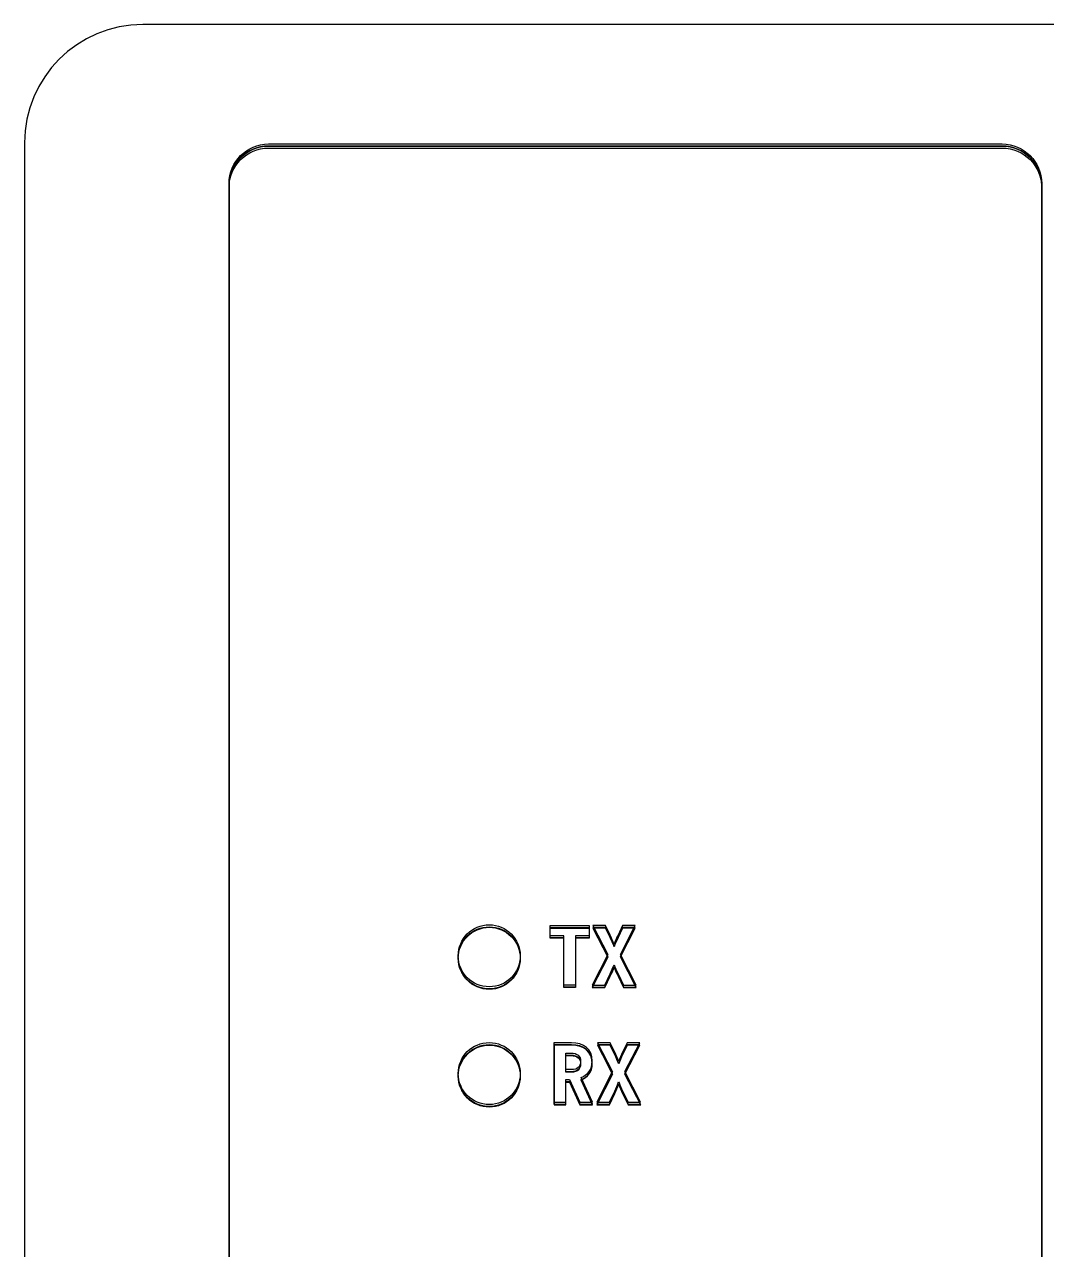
# Model space of a CAD drawing. Extents: x 2 to 47.7, y 0.2 to 35.3.
# Drawn here: x 27.998 to 30.586, y 16.898 to 20 of the extents above; entities that cross this region are included whole.
import ezdxf

# ---------------------------------------------------------------- set-up
doc = ezdxf.new("R2010")
doc.units = 0
doc.header["$MEASUREMENT"] = 0
for name, color, linetype in [('3_01__NONE_REFER_TO_NOTE_4', 7, 'CONTINUOUS'), ('3_02__EIA-232__1', 7, 'CONTINUOUS'), ('3_03__EIA-485__4-WIRE___2', 7, 'CONTINUOUS'), ('3_04__FIBER_OPTIC__200_U_0', 7, 'CONTINUOUS'), ('3_05__FIBER_OPTIC__62_5_U_', 7, 'CONTINUOUS'), ('3_06__EIA-485__2-WIRE___5', 7, 'CONTINUOUS'), ('5_00_DWG', 7, 'CONTINUOUS')]:
    doc.layers.add(name, color=color, linetype=linetype)

msp = doc.modelspace()

# ---------------------------------------------------------------- linework, layer by layer
at = {"layer": '3_01__NONE_REFER_TO_NOTE_4', "color": 250}
msp.add_open_spline([(30.5739, 14.7537), (30.5739, 14.6984), (30.5291, 14.6537), (30.4739, 14.6537), (30.4739, 14.6537), (28.6157, 14.6537), (28.6157, 14.6537), (28.5605, 14.6537), (28.5157, 14.6984), (28.5157, 14.7537), (28.5157, 14.7537), (28.5157, 19.5922), (28.5157, 19.5922), (28.5157, 19.6475), (28.5605, 19.6922), (28.6157, 19.6922), (28.6157, 19.6922), (30.4739, 19.6922), (30.4739, 19.6922), (30.5291, 19.6922), (30.5739, 19.6475), (30.5739, 19.5922), (30.5739, 19.5922), (30.5739, 14.7537), (30.5739, 14.7537)], degree=3, knots=[0, 0, 0, 0, 1, 1, 1, 2, 2, 2, 3, 3, 3, 4, 4, 4, 5, 5, 5, 6, 6, 6, 7, 7, 7, 8, 8, 8, 8], dxfattribs=at)
at = {"layer": '3_02__EIA-232__1', "color": 250}
msp.add_lwpolyline([(29.3931, 17.6922), (29.3931, 17.5673), (29.3635, 17.5673), (29.3635, 17.6922), (29.3292, 17.6922), (29.3292, 17.718), (29.4275, 17.718), (29.4275, 17.6922), (29.3931, 17.6922)], dxfattribs=at)
for points, knots in [([(30.1007, 14.6537), (30.1007, 14.6537), (30.4739, 14.6537), (30.4739, 14.6537), (30.5291, 14.6537), (30.5739, 14.6984), (30.5739, 14.7537), (30.5739, 14.7537), (30.5739, 19.5922), (30.5739, 19.5922), (30.5739, 19.6475), (30.5291, 19.6922), (30.4739, 19.6922), (30.4739, 19.6922), (28.6157, 19.6922), (28.6157, 19.6922), (28.5605, 19.6922), (28.5157, 19.6475), (28.5157, 19.5922), (28.5157, 19.5922), (28.5157, 14.7537), (28.5157, 14.7537), (28.5157, 14.6984), (28.5605, 14.6537), (28.6157, 14.6537)], [0, 0, 0, 0, 1, 1, 1, 2, 2, 2, 3, 3, 3, 4, 4, 4, 5, 5, 5, 6, 6, 6, 7, 7, 7, 8, 8, 8, 8]), ([(29.2532, 17.6413), (29.2532, 17.6847), (29.2181, 17.7198), (29.1747, 17.7198), (29.1314, 17.7198), (29.0962, 17.6847), (29.0962, 17.6413), (29.0962, 17.598), (29.1314, 17.5628), (29.1747, 17.5628), (29.2181, 17.5628), (29.2532, 17.598), (29.2532, 17.6413)], [0, 0, 0, 0, 1, 1, 1, 2, 2, 2, 3, 3, 3, 4, 4, 4, 4]), ([(29.5146, 17.5673), (29.5146, 17.5673), (29.5009, 17.5957), (29.5009, 17.5957), (29.4976, 17.6024), (29.4933, 17.6128), (29.4909, 17.6188), (29.4888, 17.6128), (29.4843, 17.6024), (29.481, 17.5957), (29.481, 17.5957), (29.4673, 17.5673), (29.4673, 17.5673), (29.4673, 17.5673), (29.4353, 17.5673), (29.4353, 17.5673), (29.4353, 17.5673), (29.4748, 17.6446), (29.4748, 17.6446), (29.4748, 17.6446), (29.4374, 17.718), (29.4374, 17.718), (29.4374, 17.718), (29.4694, 17.718), (29.4694, 17.718), (29.4694, 17.718), (29.481, 17.6939), (29.481, 17.6939), (29.4843, 17.6872), (29.4888, 17.6769), (29.4909, 17.6709), (29.4933, 17.6769), (29.4976, 17.6872), (29.5009, 17.6939), (29.5009, 17.6939), (29.5125, 17.718), (29.5125, 17.718), (29.5125, 17.718), (29.5445, 17.718), (29.5445, 17.718), (29.5445, 17.718), (29.5068, 17.6448), (29.5068, 17.6448), (29.5068, 17.6448), (29.5466, 17.5673), (29.5466, 17.5673), (29.5466, 17.5673), (29.5146, 17.5673), (29.5146, 17.5673)], [0, 0, 0, 0, 1, 1, 1, 2, 2, 2, 3, 3, 3, 4, 4, 4, 5, 5, 5, 6, 6, 6, 7, 7, 7, 8, 8, 8, 9, 9, 9, 10, 10, 10, 11, 11, 11, 12, 12, 12, 13, 13, 13, 14, 14, 14, 15, 15, 15, 16, 16, 16, 16]), ([(29.2532, 17.3431), (29.2532, 17.3865), (29.2181, 17.4216), (29.1747, 17.4216), (29.1314, 17.4216), (29.0962, 17.3865), (29.0962, 17.3431), (29.0962, 17.2998), (29.1314, 17.2646), (29.1747, 17.2646), (29.2181, 17.2646), (29.2532, 17.2998), (29.2532, 17.3431)], [0, 0, 0, 0, 1, 1, 1, 2, 2, 2, 3, 3, 3, 4, 4, 4, 4]), ([(29.4038, 17.2705), (29.4038, 17.2705), (29.378, 17.3278), (29.378, 17.3278), (29.378, 17.3278), (29.3683, 17.3278), (29.3683, 17.3278), (29.3683, 17.3278), (29.3683, 17.2705), (29.3683, 17.2705), (29.3683, 17.2705), (29.3387, 17.2705), (29.3387, 17.2705), (29.3387, 17.2705), (29.3387, 17.4212), (29.3387, 17.4212), (29.3387, 17.4212), (29.3827, 17.4212), (29.3827, 17.4212), (29.4149, 17.4212), (29.4355, 17.4055), (29.4355, 17.3743), (29.4355, 17.3532), (29.4237, 17.34), (29.4076, 17.3332), (29.4076, 17.3332), (29.436, 17.2705), (29.436, 17.2705), (29.436, 17.2705), (29.4038, 17.2705), (29.4038, 17.2705)], [0, 0, 0, 0, 1, 1, 1, 2, 2, 2, 3, 3, 3, 4, 4, 4, 5, 5, 5, 6, 6, 6, 7, 7, 7, 8, 8, 8, 9, 9, 9, 10, 10, 10, 10]), ([(29.5262, 17.2705), (29.5262, 17.2705), (29.5125, 17.2989), (29.5125, 17.2989), (29.5092, 17.3056), (29.5049, 17.3159), (29.5025, 17.322), (29.5004, 17.3159), (29.4959, 17.3056), (29.4926, 17.2989), (29.4926, 17.2989), (29.4789, 17.2705), (29.4789, 17.2705), (29.4789, 17.2705), (29.4469, 17.2705), (29.4469, 17.2705), (29.4469, 17.2705), (29.4864, 17.3478), (29.4864, 17.3478), (29.4864, 17.3478), (29.449, 17.4212), (29.449, 17.4212), (29.449, 17.4212), (29.481, 17.4212), (29.481, 17.4212), (29.481, 17.4212), (29.4926, 17.3971), (29.4926, 17.3971), (29.4959, 17.3904), (29.5004, 17.3801), (29.5025, 17.3741), (29.5049, 17.3801), (29.5092, 17.3904), (29.5125, 17.3971), (29.5125, 17.3971), (29.5241, 17.4212), (29.5241, 17.4212), (29.5241, 17.4212), (29.5561, 17.4212), (29.5561, 17.4212), (29.5561, 17.4212), (29.5184, 17.348), (29.5184, 17.348), (29.5184, 17.348), (29.5582, 17.2705), (29.5582, 17.2705), (29.5582, 17.2705), (29.5262, 17.2705), (29.5262, 17.2705)], [0, 0, 0, 0, 1, 1, 1, 2, 2, 2, 3, 3, 3, 4, 4, 4, 5, 5, 5, 6, 6, 6, 7, 7, 7, 8, 8, 8, 9, 9, 9, 10, 10, 10, 11, 11, 11, 12, 12, 12, 13, 13, 13, 14, 14, 14, 15, 15, 15, 16, 16, 16, 16]), ([(29.3813, 17.3949), (29.3813, 17.3949), (29.3683, 17.3949), (29.3683, 17.3949), (29.3683, 17.3949), (29.3683, 17.353), (29.3683, 17.353), (29.3683, 17.353), (29.3829, 17.353), (29.3829, 17.353), (29.3981, 17.353), (29.4059, 17.3601), (29.4059, 17.3738), (29.4059, 17.3874), (29.3991, 17.3949), (29.3813, 17.3949)], [0, 0, 0, 0, 1, 1, 1, 2, 2, 2, 3, 3, 3, 4, 4, 4, 5, 5, 5, 5])]:
    msp.add_open_spline(points, degree=3, knots=knots, dxfattribs=at)
at = {"layer": '3_03__EIA-485__4-WIRE___2', "color": 250}
msp.add_lwpolyline([(29.3931, 17.6871), (29.3931, 17.5622), (29.3635, 17.5622), (29.3635, 17.6871), (29.3292, 17.6871), (29.3292, 17.7129), (29.4275, 17.7129), (29.4275, 17.6871), (29.3931, 17.6871)], dxfattribs=at)
for points, knots in [([(28.9889, 14.6537), (28.9889, 14.6537), (28.6158, 14.6537), (28.6158, 14.6537), (28.5605, 14.6537), (28.5158, 14.6984), (28.5158, 14.7537), (28.5158, 14.7537), (28.5158, 19.5922), (28.5158, 19.5922), (28.5158, 19.6475), (28.5605, 19.6922), (28.6158, 19.6922), (28.6158, 19.6922), (30.4739, 19.6922), (30.4739, 19.6922), (30.5292, 19.6922), (30.5739, 19.6475), (30.5739, 19.5922), (30.5739, 19.5922), (30.5739, 14.7537), (30.5739, 14.7537), (30.5739, 14.6984), (30.5292, 14.6537), (30.4739, 14.6537)], [0, 0, 0, 0, 1, 1, 1, 2, 2, 2, 3, 3, 3, 4, 4, 4, 5, 5, 5, 6, 6, 6, 7, 7, 7, 8, 8, 8, 8]), ([(29.2532, 17.6362), (29.2532, 17.6795), (29.2181, 17.7147), (29.1747, 17.7147), (29.1314, 17.7147), (29.0962, 17.6795), (29.0962, 17.6362), (29.0962, 17.5928), (29.1314, 17.5577), (29.1747, 17.5577), (29.2181, 17.5577), (29.2532, 17.5928), (29.2532, 17.6362)], [0, 0, 0, 0, 1, 1, 1, 2, 2, 2, 3, 3, 3, 4, 4, 4, 4]), ([(29.5146, 17.5622), (29.5146, 17.5622), (29.5009, 17.5906), (29.5009, 17.5906), (29.4976, 17.5973), (29.4933, 17.6076), (29.4909, 17.6136), (29.4888, 17.6076), (29.4843, 17.5973), (29.481, 17.5906), (29.481, 17.5906), (29.4673, 17.5622), (29.4673, 17.5622), (29.4673, 17.5622), (29.4353, 17.5622), (29.4353, 17.5622), (29.4353, 17.5622), (29.4748, 17.6395), (29.4748, 17.6395), (29.4748, 17.6395), (29.4374, 17.7129), (29.4374, 17.7129), (29.4374, 17.7129), (29.4694, 17.7129), (29.4694, 17.7129), (29.4694, 17.7129), (29.481, 17.6888), (29.481, 17.6888), (29.4843, 17.6821), (29.4888, 17.6718), (29.4909, 17.6657), (29.4933, 17.6718), (29.4976, 17.6821), (29.5009, 17.6888), (29.5009, 17.6888), (29.5125, 17.7129), (29.5125, 17.7129), (29.5125, 17.7129), (29.5445, 17.7129), (29.5445, 17.7129), (29.5445, 17.7129), (29.5068, 17.6397), (29.5068, 17.6397), (29.5068, 17.6397), (29.5466, 17.5622), (29.5466, 17.5622), (29.5466, 17.5622), (29.5146, 17.5622), (29.5146, 17.5622)], [0, 0, 0, 0, 1, 1, 1, 2, 2, 2, 3, 3, 3, 4, 4, 4, 5, 5, 5, 6, 6, 6, 7, 7, 7, 8, 8, 8, 9, 9, 9, 10, 10, 10, 11, 11, 11, 12, 12, 12, 13, 13, 13, 14, 14, 14, 15, 15, 15, 16, 16, 16, 16]), ([(29.2532, 17.338), (29.2532, 17.3813), (29.2181, 17.4165), (29.1747, 17.4165), (29.1314, 17.4165), (29.0962, 17.3813), (29.0962, 17.338), (29.0962, 17.2946), (29.1314, 17.2595), (29.1747, 17.2595), (29.2181, 17.2595), (29.2532, 17.2946), (29.2532, 17.338)], [0, 0, 0, 0, 1, 1, 1, 2, 2, 2, 3, 3, 3, 4, 4, 4, 4]), ([(29.4038, 17.2654), (29.4038, 17.2654), (29.378, 17.3226), (29.378, 17.3226), (29.378, 17.3226), (29.3683, 17.3226), (29.3683, 17.3226), (29.3683, 17.3226), (29.3683, 17.2654), (29.3683, 17.2654), (29.3683, 17.2654), (29.3387, 17.2654), (29.3387, 17.2654), (29.3387, 17.2654), (29.3387, 17.4161), (29.3387, 17.4161), (29.3387, 17.4161), (29.3827, 17.4161), (29.3827, 17.4161), (29.4149, 17.4161), (29.4355, 17.4003), (29.4355, 17.3691), (29.4355, 17.348), (29.4237, 17.3349), (29.4076, 17.328), (29.4076, 17.328), (29.436, 17.2654), (29.436, 17.2654), (29.436, 17.2654), (29.4038, 17.2654), (29.4038, 17.2654)], [0, 0, 0, 0, 1, 1, 1, 2, 2, 2, 3, 3, 3, 4, 4, 4, 5, 5, 5, 6, 6, 6, 7, 7, 7, 8, 8, 8, 9, 9, 9, 10, 10, 10, 10]), ([(29.5262, 17.2654), (29.5262, 17.2654), (29.5125, 17.2938), (29.5125, 17.2938), (29.5092, 17.3005), (29.5049, 17.3108), (29.5025, 17.3168), (29.5004, 17.3108), (29.4959, 17.3005), (29.4926, 17.2938), (29.4926, 17.2938), (29.4789, 17.2654), (29.4789, 17.2654), (29.4789, 17.2654), (29.4469, 17.2654), (29.4469, 17.2654), (29.4469, 17.2654), (29.4864, 17.3427), (29.4864, 17.3427), (29.4864, 17.3427), (29.449, 17.4161), (29.449, 17.4161), (29.449, 17.4161), (29.481, 17.4161), (29.481, 17.4161), (29.481, 17.4161), (29.4926, 17.392), (29.4926, 17.392), (29.4959, 17.3853), (29.5004, 17.3749), (29.5025, 17.3689), (29.5049, 17.3749), (29.5092, 17.3853), (29.5125, 17.392), (29.5125, 17.392), (29.5241, 17.4161), (29.5241, 17.4161), (29.5241, 17.4161), (29.5561, 17.4161), (29.5561, 17.4161), (29.5561, 17.4161), (29.5184, 17.3429), (29.5184, 17.3429), (29.5184, 17.3429), (29.5582, 17.2654), (29.5582, 17.2654), (29.5582, 17.2654), (29.5262, 17.2654), (29.5262, 17.2654)], [0, 0, 0, 0, 1, 1, 1, 2, 2, 2, 3, 3, 3, 4, 4, 4, 5, 5, 5, 6, 6, 6, 7, 7, 7, 8, 8, 8, 9, 9, 9, 10, 10, 10, 11, 11, 11, 12, 12, 12, 13, 13, 13, 14, 14, 14, 15, 15, 15, 16, 16, 16, 16]), ([(29.3813, 17.3898), (29.3813, 17.3898), (29.3683, 17.3898), (29.3683, 17.3898), (29.3683, 17.3898), (29.3683, 17.3478), (29.3683, 17.3478), (29.3683, 17.3478), (29.3829, 17.3478), (29.3829, 17.3478), (29.3981, 17.3478), (29.4059, 17.3549), (29.4059, 17.3687), (29.4059, 17.3823), (29.3991, 17.3898), (29.3813, 17.3898)], [0, 0, 0, 0, 1, 1, 1, 2, 2, 2, 3, 3, 3, 4, 4, 4, 5, 5, 5, 5])]:
    msp.add_open_spline(points, degree=3, knots=knots, dxfattribs=at)
at = {"layer": '3_04__FIBER_OPTIC__200_U_0', "color": 250}
msp.add_lwpolyline([(29.3932, 17.6858), (29.3932, 17.561), (29.3636, 17.561), (29.3636, 17.6858), (29.3293, 17.6858), (29.3293, 17.7117), (29.4276, 17.7117), (29.4276, 17.6858), (29.3932, 17.6858)], dxfattribs=at)
for points, knots in [([(29.2019, 14.6485), (29.2019, 14.6485), (28.6158, 14.6485), (28.6158, 14.6485), (28.5605, 14.6485), (28.5158, 14.6933), (28.5158, 14.7485), (28.5158, 14.7485), (28.5158, 19.5871), (28.5158, 19.5871), (28.5158, 19.6423), (28.5605, 19.6871), (28.6158, 19.6871), (28.6158, 19.6871), (30.4739, 19.6871), (30.4739, 19.6871), (30.5292, 19.6871), (30.5739, 19.6423), (30.5739, 19.5871), (30.5739, 19.5871), (30.5739, 14.7485), (30.5739, 14.7485), (30.5739, 14.6933), (30.5292, 14.6485), (30.4739, 14.6485), (30.4739, 14.6485), (29.8729, 14.6485), (29.8729, 14.6485)], [0, 0, 0, 0, 1, 1, 1, 2, 2, 2, 3, 3, 3, 4, 4, 4, 5, 5, 5, 6, 6, 6, 7, 7, 7, 8, 8, 8, 9, 9, 9, 9]), ([(29.2533, 17.635), (29.2533, 17.6783), (29.2182, 17.7135), (29.1748, 17.7135), (29.1314, 17.7135), (29.0963, 17.6783), (29.0963, 17.635), (29.0963, 17.5916), (29.1314, 17.5565), (29.1748, 17.5565), (29.2182, 17.5565), (29.2533, 17.5916), (29.2533, 17.635)], [0, 0, 0, 0, 1, 1, 1, 2, 2, 2, 3, 3, 3, 4, 4, 4, 4]), ([(29.5147, 17.561), (29.5147, 17.561), (29.501, 17.5894), (29.501, 17.5894), (29.4977, 17.5961), (29.4934, 17.6064), (29.491, 17.6124), (29.4889, 17.6064), (29.4844, 17.5961), (29.4811, 17.5894), (29.4811, 17.5894), (29.4673, 17.561), (29.4673, 17.561), (29.4673, 17.561), (29.4354, 17.561), (29.4354, 17.561), (29.4354, 17.561), (29.4749, 17.6383), (29.4749, 17.6383), (29.4749, 17.6383), (29.4375, 17.7117), (29.4375, 17.7117), (29.4375, 17.7117), (29.4695, 17.7117), (29.4695, 17.7117), (29.4695, 17.7117), (29.4811, 17.6876), (29.4811, 17.6876), (29.4844, 17.6809), (29.4889, 17.6706), (29.491, 17.6645), (29.4934, 17.6706), (29.4977, 17.6809), (29.501, 17.6876), (29.501, 17.6876), (29.5126, 17.7117), (29.5126, 17.7117), (29.5126, 17.7117), (29.5445, 17.7117), (29.5445, 17.7117), (29.5445, 17.7117), (29.5069, 17.6385), (29.5069, 17.6385), (29.5069, 17.6385), (29.5467, 17.561), (29.5467, 17.561), (29.5467, 17.561), (29.5147, 17.561), (29.5147, 17.561)], [0, 0, 0, 0, 1, 1, 1, 2, 2, 2, 3, 3, 3, 4, 4, 4, 5, 5, 5, 6, 6, 6, 7, 7, 7, 8, 8, 8, 9, 9, 9, 10, 10, 10, 11, 11, 11, 12, 12, 12, 13, 13, 13, 14, 14, 14, 15, 15, 15, 16, 16, 16, 16]), ([(29.2533, 17.3368), (29.2533, 17.3801), (29.2182, 17.4153), (29.1748, 17.4153), (29.1314, 17.4153), (29.0963, 17.3801), (29.0963, 17.3368), (29.0963, 17.2934), (29.1314, 17.2582), (29.1748, 17.2582), (29.2182, 17.2582), (29.2533, 17.2934), (29.2533, 17.3368)], [0, 0, 0, 0, 1, 1, 1, 2, 2, 2, 3, 3, 3, 4, 4, 4, 4]), ([(29.4039, 17.2642), (29.4039, 17.2642), (29.3781, 17.3214), (29.3781, 17.3214), (29.3781, 17.3214), (29.3684, 17.3214), (29.3684, 17.3214), (29.3684, 17.3214), (29.3684, 17.2642), (29.3684, 17.2642), (29.3684, 17.2642), (29.3388, 17.2642), (29.3388, 17.2642), (29.3388, 17.2642), (29.3388, 17.4148), (29.3388, 17.4148), (29.3388, 17.4148), (29.3828, 17.4148), (29.3828, 17.4148), (29.415, 17.4148), (29.4356, 17.3991), (29.4356, 17.3679), (29.4356, 17.3468), (29.4238, 17.3337), (29.4077, 17.3268), (29.4077, 17.3268), (29.4361, 17.2642), (29.4361, 17.2642), (29.4361, 17.2642), (29.4039, 17.2642), (29.4039, 17.2642)], [0, 0, 0, 0, 1, 1, 1, 2, 2, 2, 3, 3, 3, 4, 4, 4, 5, 5, 5, 6, 6, 6, 7, 7, 7, 8, 8, 8, 9, 9, 9, 10, 10, 10, 10]), ([(29.5263, 17.2642), (29.5263, 17.2642), (29.5126, 17.2926), (29.5126, 17.2926), (29.5093, 17.2992), (29.505, 17.3096), (29.5026, 17.3156), (29.5005, 17.3096), (29.496, 17.2992), (29.4927, 17.2926), (29.4927, 17.2926), (29.479, 17.2642), (29.479, 17.2642), (29.479, 17.2642), (29.447, 17.2642), (29.447, 17.2642), (29.447, 17.2642), (29.4865, 17.3414), (29.4865, 17.3414), (29.4865, 17.3414), (29.4491, 17.4148), (29.4491, 17.4148), (29.4491, 17.4148), (29.4811, 17.4148), (29.4811, 17.4148), (29.4811, 17.4148), (29.4927, 17.3907), (29.4927, 17.3907), (29.496, 17.3841), (29.5005, 17.3737), (29.5026, 17.3677), (29.505, 17.3737), (29.5093, 17.3841), (29.5126, 17.3907), (29.5126, 17.3907), (29.5242, 17.4148), (29.5242, 17.4148), (29.5242, 17.4148), (29.5562, 17.4148), (29.5562, 17.4148), (29.5562, 17.4148), (29.5185, 17.3417), (29.5185, 17.3417), (29.5185, 17.3417), (29.5583, 17.2642), (29.5583, 17.2642), (29.5583, 17.2642), (29.5263, 17.2642), (29.5263, 17.2642)], [0, 0, 0, 0, 1, 1, 1, 2, 2, 2, 3, 3, 3, 4, 4, 4, 5, 5, 5, 6, 6, 6, 7, 7, 7, 8, 8, 8, 9, 9, 9, 10, 10, 10, 11, 11, 11, 12, 12, 12, 13, 13, 13, 14, 14, 14, 15, 15, 15, 16, 16, 16, 16]), ([(29.3814, 17.3886), (29.3814, 17.3886), (29.3684, 17.3886), (29.3684, 17.3886), (29.3684, 17.3886), (29.3684, 17.3466), (29.3684, 17.3466), (29.3684, 17.3466), (29.383, 17.3466), (29.383, 17.3466), (29.3982, 17.3466), (29.406, 17.3537), (29.406, 17.3675), (29.406, 17.381), (29.3991, 17.3886), (29.3814, 17.3886)], [0, 0, 0, 0, 1, 1, 1, 2, 2, 2, 3, 3, 3, 4, 4, 4, 5, 5, 5, 5])]:
    msp.add_open_spline(points, degree=3, knots=knots, dxfattribs=at)
at = {"layer": '3_05__FIBER_OPTIC__62_5_U_', "color": 250}
msp.add_lwpolyline([(29.3932, 17.6922), (29.3932, 17.5673), (29.3636, 17.5673), (29.3636, 17.6922), (29.3292, 17.6922), (29.3292, 17.718), (29.4275, 17.718), (29.4275, 17.6922), (29.3932, 17.6922)], dxfattribs=at)
for points, knots in [([(29.9613, 14.6537), (29.9613, 14.6537), (30.4739, 14.6537), (30.4739, 14.6537), (30.5292, 14.6537), (30.5739, 14.6984), (30.5739, 14.7537), (30.5739, 14.7537), (30.5739, 19.5922), (30.5739, 19.5922), (30.5739, 19.6475), (30.5292, 19.6922), (30.4739, 19.6922), (30.4739, 19.6922), (28.6157, 19.6922), (28.6157, 19.6922), (28.5605, 19.6922), (28.5158, 19.6475), (28.5158, 19.5922), (28.5158, 19.5922), (28.5158, 14.7537), (28.5158, 14.7537), (28.5158, 14.6984), (28.5605, 14.6537), (28.6157, 14.6537), (28.6157, 14.6537), (29.1443, 14.6537), (29.1443, 14.6537)], [0, 0, 0, 0, 1, 1, 1, 2, 2, 2, 3, 3, 3, 4, 4, 4, 5, 5, 5, 6, 6, 6, 7, 7, 7, 8, 8, 8, 9, 9, 9, 9]), ([(29.2533, 17.6413), (29.2533, 17.6847), (29.2181, 17.7198), (29.1747, 17.7198), (29.1314, 17.7198), (29.0962, 17.6847), (29.0962, 17.6413), (29.0962, 17.598), (29.1314, 17.5628), (29.1747, 17.5628), (29.2181, 17.5628), (29.2533, 17.598), (29.2533, 17.6413)], [0, 0, 0, 0, 1, 1, 1, 2, 2, 2, 3, 3, 3, 4, 4, 4, 4]), ([(29.5146, 17.5673), (29.5146, 17.5673), (29.5009, 17.5957), (29.5009, 17.5957), (29.4976, 17.6024), (29.4933, 17.6128), (29.491, 17.6188), (29.4888, 17.6128), (29.4843, 17.6024), (29.481, 17.5957), (29.481, 17.5957), (29.4673, 17.5673), (29.4673, 17.5673), (29.4673, 17.5673), (29.4353, 17.5673), (29.4353, 17.5673), (29.4353, 17.5673), (29.4749, 17.6446), (29.4749, 17.6446), (29.4749, 17.6446), (29.4374, 17.718), (29.4374, 17.718), (29.4374, 17.718), (29.4694, 17.718), (29.4694, 17.718), (29.4694, 17.718), (29.481, 17.6939), (29.481, 17.6939), (29.4843, 17.6872), (29.4888, 17.6769), (29.491, 17.6709), (29.4933, 17.6769), (29.4976, 17.6872), (29.5009, 17.6939), (29.5009, 17.6939), (29.5125, 17.718), (29.5125, 17.718), (29.5125, 17.718), (29.5445, 17.718), (29.5445, 17.718), (29.5445, 17.718), (29.5068, 17.6448), (29.5068, 17.6448), (29.5068, 17.6448), (29.5466, 17.5673), (29.5466, 17.5673), (29.5466, 17.5673), (29.5146, 17.5673), (29.5146, 17.5673)], [0, 0, 0, 0, 1, 1, 1, 2, 2, 2, 3, 3, 3, 4, 4, 4, 5, 5, 5, 6, 6, 6, 7, 7, 7, 8, 8, 8, 9, 9, 9, 10, 10, 10, 11, 11, 11, 12, 12, 12, 13, 13, 13, 14, 14, 14, 15, 15, 15, 16, 16, 16, 16]), ([(29.2533, 17.3431), (29.2533, 17.3865), (29.2181, 17.4216), (29.1747, 17.4216), (29.1314, 17.4216), (29.0962, 17.3865), (29.0962, 17.3431), (29.0962, 17.2998), (29.1314, 17.2646), (29.1747, 17.2646), (29.2181, 17.2646), (29.2533, 17.2998), (29.2533, 17.3431)], [0, 0, 0, 0, 1, 1, 1, 2, 2, 2, 3, 3, 3, 4, 4, 4, 4]), ([(29.4038, 17.2705), (29.4038, 17.2705), (29.378, 17.3278), (29.378, 17.3278), (29.378, 17.3278), (29.3683, 17.3278), (29.3683, 17.3278), (29.3683, 17.3278), (29.3683, 17.2705), (29.3683, 17.2705), (29.3683, 17.2705), (29.3387, 17.2705), (29.3387, 17.2705), (29.3387, 17.2705), (29.3387, 17.4212), (29.3387, 17.4212), (29.3387, 17.4212), (29.3827, 17.4212), (29.3827, 17.4212), (29.415, 17.4212), (29.4355, 17.4055), (29.4355, 17.3743), (29.4355, 17.3532), (29.4237, 17.34), (29.4076, 17.3332), (29.4076, 17.3332), (29.436, 17.2705), (29.436, 17.2705), (29.436, 17.2705), (29.4038, 17.2705), (29.4038, 17.2705)], [0, 0, 0, 0, 1, 1, 1, 2, 2, 2, 3, 3, 3, 4, 4, 4, 5, 5, 5, 6, 6, 6, 7, 7, 7, 8, 8, 8, 9, 9, 9, 10, 10, 10, 10]), ([(29.5263, 17.2705), (29.5263, 17.2705), (29.5125, 17.2989), (29.5125, 17.2989), (29.5092, 17.3056), (29.5049, 17.3159), (29.5026, 17.322), (29.5004, 17.3159), (29.4959, 17.3056), (29.4926, 17.2989), (29.4926, 17.2989), (29.4789, 17.2705), (29.4789, 17.2705), (29.4789, 17.2705), (29.4469, 17.2705), (29.4469, 17.2705), (29.4469, 17.2705), (29.4865, 17.3478), (29.4865, 17.3478), (29.4865, 17.3478), (29.4491, 17.4212), (29.4491, 17.4212), (29.4491, 17.4212), (29.481, 17.4212), (29.481, 17.4212), (29.481, 17.4212), (29.4926, 17.3971), (29.4926, 17.3971), (29.4959, 17.3904), (29.5004, 17.3801), (29.5026, 17.3741), (29.5049, 17.3801), (29.5092, 17.3904), (29.5125, 17.3971), (29.5125, 17.3971), (29.5241, 17.4212), (29.5241, 17.4212), (29.5241, 17.4212), (29.5561, 17.4212), (29.5561, 17.4212), (29.5561, 17.4212), (29.5184, 17.348), (29.5184, 17.348), (29.5184, 17.348), (29.5582, 17.2705), (29.5582, 17.2705), (29.5582, 17.2705), (29.5263, 17.2705), (29.5263, 17.2705)], [0, 0, 0, 0, 1, 1, 1, 2, 2, 2, 3, 3, 3, 4, 4, 4, 5, 5, 5, 6, 6, 6, 7, 7, 7, 8, 8, 8, 9, 9, 9, 10, 10, 10, 11, 11, 11, 12, 12, 12, 13, 13, 13, 14, 14, 14, 15, 15, 15, 16, 16, 16, 16]), ([(29.3813, 17.3949), (29.3813, 17.3949), (29.3683, 17.3949), (29.3683, 17.3949), (29.3683, 17.3949), (29.3683, 17.353), (29.3683, 17.353), (29.3683, 17.353), (29.383, 17.353), (29.383, 17.353), (29.3981, 17.353), (29.406, 17.3601), (29.406, 17.3738), (29.406, 17.3874), (29.3991, 17.3949), (29.3813, 17.3949)], [0, 0, 0, 0, 1, 1, 1, 2, 2, 2, 3, 3, 3, 4, 4, 4, 5, 5, 5, 5])]:
    msp.add_open_spline(points, degree=3, knots=knots, dxfattribs=at)
at = {"layer": '3_06__EIA-485__2-WIRE___5', "color": 250}
msp.add_lwpolyline([(29.3932, 17.6922), (29.3932, 17.5673), (29.3636, 17.5673), (29.3636, 17.6922), (29.3292, 17.6922), (29.3292, 17.718), (29.4275, 17.718), (29.4275, 17.6922), (29.3932, 17.6922)], dxfattribs=at)
for points, knots in [([(29.0433, 14.6588), (29.0433, 14.6588), (28.6158, 14.6588), (28.6158, 14.6588), (28.5605, 14.6588), (28.5158, 14.7036), (28.5158, 14.7588), (28.5158, 14.7588), (28.5158, 19.5974), (28.5158, 19.5974), (28.5158, 19.6526), (28.5605, 19.6974), (28.6158, 19.6974), (28.6158, 19.6974), (30.4739, 19.6974), (30.4739, 19.6974), (30.5292, 19.6974), (30.5739, 19.6526), (30.5739, 19.5974), (30.5739, 19.5974), (30.5739, 14.7588), (30.5739, 14.7588), (30.5739, 14.7036), (30.5292, 14.6588), (30.4739, 14.6588)], [0, 0, 0, 0, 1, 1, 1, 2, 2, 2, 3, 3, 3, 4, 4, 4, 5, 5, 5, 6, 6, 6, 7, 7, 7, 8, 8, 8, 8]), ([(29.2533, 17.6413), (29.2533, 17.6847), (29.2181, 17.7198), (29.1747, 17.7198), (29.1314, 17.7198), (29.0962, 17.6847), (29.0962, 17.6413), (29.0962, 17.598), (29.1314, 17.5628), (29.1747, 17.5628), (29.2181, 17.5628), (29.2533, 17.598), (29.2533, 17.6413)], [0, 0, 0, 0, 1, 1, 1, 2, 2, 2, 3, 3, 3, 4, 4, 4, 4]), ([(29.5146, 17.5673), (29.5146, 17.5673), (29.5009, 17.5957), (29.5009, 17.5957), (29.4976, 17.6024), (29.4933, 17.6128), (29.491, 17.6188), (29.4888, 17.6128), (29.4843, 17.6024), (29.481, 17.5957), (29.481, 17.5957), (29.4673, 17.5673), (29.4673, 17.5673), (29.4673, 17.5673), (29.4353, 17.5673), (29.4353, 17.5673), (29.4353, 17.5673), (29.4749, 17.6446), (29.4749, 17.6446), (29.4749, 17.6446), (29.4374, 17.718), (29.4374, 17.718), (29.4374, 17.718), (29.4694, 17.718), (29.4694, 17.718), (29.4694, 17.718), (29.481, 17.6939), (29.481, 17.6939), (29.4843, 17.6872), (29.4888, 17.6769), (29.491, 17.6709), (29.4933, 17.6769), (29.4976, 17.6872), (29.5009, 17.6939), (29.5009, 17.6939), (29.5125, 17.718), (29.5125, 17.718), (29.5125, 17.718), (29.5445, 17.718), (29.5445, 17.718), (29.5445, 17.718), (29.5068, 17.6448), (29.5068, 17.6448), (29.5068, 17.6448), (29.5466, 17.5673), (29.5466, 17.5673), (29.5466, 17.5673), (29.5146, 17.5673), (29.5146, 17.5673)], [0, 0, 0, 0, 1, 1, 1, 2, 2, 2, 3, 3, 3, 4, 4, 4, 5, 5, 5, 6, 6, 6, 7, 7, 7, 8, 8, 8, 9, 9, 9, 10, 10, 10, 11, 11, 11, 12, 12, 12, 13, 13, 13, 14, 14, 14, 15, 15, 15, 16, 16, 16, 16]), ([(29.2533, 17.3431), (29.2533, 17.3865), (29.2181, 17.4216), (29.1747, 17.4216), (29.1314, 17.4216), (29.0962, 17.3865), (29.0962, 17.3431), (29.0962, 17.2998), (29.1314, 17.2646), (29.1747, 17.2646), (29.2181, 17.2646), (29.2533, 17.2998), (29.2533, 17.3431)], [0, 0, 0, 0, 1, 1, 1, 2, 2, 2, 3, 3, 3, 4, 4, 4, 4]), ([(29.4038, 17.2705), (29.4038, 17.2705), (29.378, 17.3278), (29.378, 17.3278), (29.378, 17.3278), (29.3683, 17.3278), (29.3683, 17.3278), (29.3683, 17.3278), (29.3683, 17.2705), (29.3683, 17.2705), (29.3683, 17.2705), (29.3387, 17.2705), (29.3387, 17.2705), (29.3387, 17.2705), (29.3387, 17.4212), (29.3387, 17.4212), (29.3387, 17.4212), (29.3827, 17.4212), (29.3827, 17.4212), (29.4149, 17.4212), (29.4355, 17.4055), (29.4355, 17.3743), (29.4355, 17.3532), (29.4237, 17.34), (29.4076, 17.3332), (29.4076, 17.3332), (29.436, 17.2705), (29.436, 17.2705), (29.436, 17.2705), (29.4038, 17.2705), (29.4038, 17.2705)], [0, 0, 0, 0, 1, 1, 1, 2, 2, 2, 3, 3, 3, 4, 4, 4, 5, 5, 5, 6, 6, 6, 7, 7, 7, 8, 8, 8, 9, 9, 9, 10, 10, 10, 10]), ([(29.5262, 17.2705), (29.5262, 17.2705), (29.5125, 17.2989), (29.5125, 17.2989), (29.5092, 17.3056), (29.5049, 17.3159), (29.5026, 17.322), (29.5004, 17.3159), (29.4959, 17.3056), (29.4926, 17.2989), (29.4926, 17.2989), (29.4789, 17.2705), (29.4789, 17.2705), (29.4789, 17.2705), (29.4469, 17.2705), (29.4469, 17.2705), (29.4469, 17.2705), (29.4865, 17.3478), (29.4865, 17.3478), (29.4865, 17.3478), (29.449, 17.4212), (29.449, 17.4212), (29.449, 17.4212), (29.481, 17.4212), (29.481, 17.4212), (29.481, 17.4212), (29.4926, 17.3971), (29.4926, 17.3971), (29.4959, 17.3904), (29.5004, 17.3801), (29.5026, 17.3741), (29.5049, 17.3801), (29.5092, 17.3904), (29.5125, 17.3971), (29.5125, 17.3971), (29.5241, 17.4212), (29.5241, 17.4212), (29.5241, 17.4212), (29.5561, 17.4212), (29.5561, 17.4212), (29.5561, 17.4212), (29.5184, 17.348), (29.5184, 17.348), (29.5184, 17.348), (29.5582, 17.2705), (29.5582, 17.2705), (29.5582, 17.2705), (29.5262, 17.2705), (29.5262, 17.2705)], [0, 0, 0, 0, 1, 1, 1, 2, 2, 2, 3, 3, 3, 4, 4, 4, 5, 5, 5, 6, 6, 6, 7, 7, 7, 8, 8, 8, 9, 9, 9, 10, 10, 10, 11, 11, 11, 12, 12, 12, 13, 13, 13, 14, 14, 14, 15, 15, 15, 16, 16, 16, 16]), ([(29.3813, 17.3949), (29.3813, 17.3949), (29.3683, 17.3949), (29.3683, 17.3949), (29.3683, 17.3949), (29.3683, 17.353), (29.3683, 17.353), (29.3683, 17.353), (29.383, 17.353), (29.383, 17.353), (29.3981, 17.353), (29.4059, 17.3601), (29.4059, 17.3738), (29.4059, 17.3874), (29.3991, 17.3949), (29.3813, 17.3949)], [0, 0, 0, 0, 1, 1, 1, 2, 2, 2, 3, 3, 3, 4, 4, 4, 5, 5, 5, 5])]:
    msp.add_open_spline(points, degree=3, knots=knots, dxfattribs=at)
at = {"layer": '5_00_DWG', "color": 250}
msp.add_open_spline([(36.4782, 5.3148), (36.4782, 5.1492), (36.3438, 5.0149), (36.1782, 5.0149), (36.1782, 5.0149), (28.2977, 5.0149), (28.2977, 5.0149), (28.132, 5.0149), (27.9977, 5.1492), (27.9977, 5.3148), (27.9977, 5.3148), (27.9977, 19.7), (27.9977, 19.7), (27.9977, 19.8657), (28.132, 20), (28.2977, 20), (28.2977, 20), (36.1782, 20), (36.1782, 20), (36.3438, 20), (36.4782, 19.8657), (36.4782, 19.7), (36.4782, 19.7), (36.4782, 5.3148), (36.4782, 5.3148)], degree=3, knots=[0, 0, 0, 0, 1, 1, 1, 2, 2, 2, 3, 3, 3, 4, 4, 4, 5, 5, 5, 6, 6, 6, 7, 7, 7, 8, 8, 8, 8], dxfattribs=at)

doc.saveas('drawing.dxf')
